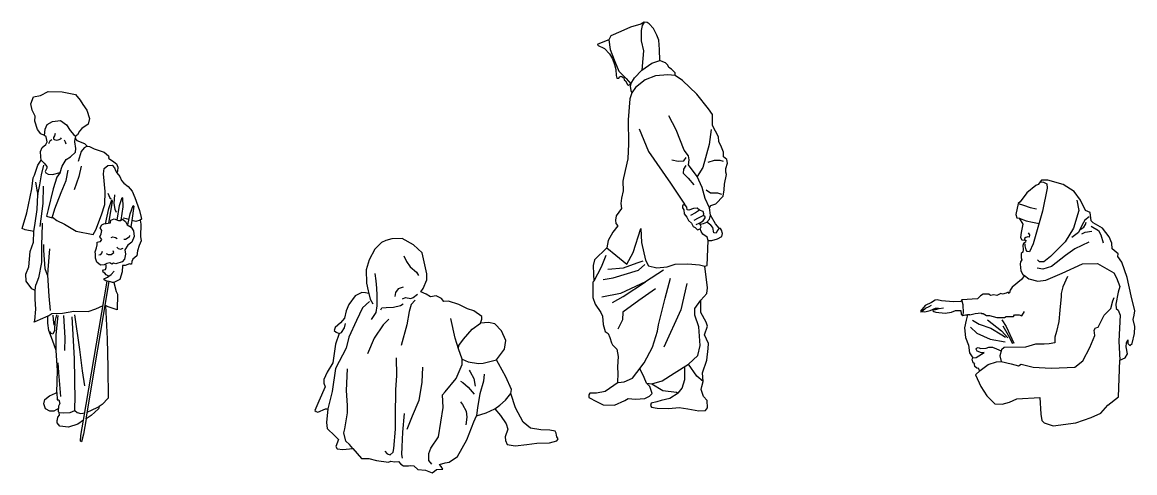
# Model space of a CAD drawing. Header units: feet. Extents: x 89 to 238, y -57 to 31.
# Drawn here: x 109.29 to 128.01, y -5.08 to 2.5 of the extents above; entities that cross this region are included whole.
import ezdxf

# ---------------------------------------------------------------- set-up
doc = ezdxf.new("R2010")
doc.units = ezdxf.units.FT
doc.header["$MEASUREMENT"] = 0
doc.layers.add('inner', color=1, linetype='Continuous')
doc.layers.add('outer', color=3, linetype='Continuous')

msp = doc.modelspace()

# ---------------------------------------------------------------- linework, layer by layer
at = {"layer": 'inner'}
for points in [[(119.755, 2.498), (119.722, 2.441), (119.704, 2.361), (119.706, 2.184), (119.74, 2.019), (119.731, 1.885), (119.715, 1.689)], [(119.158, 2.201), (119.183, 2.038), (119.259, 1.837), (119.329, 1.676), (119.453, 1.552), (119.528, 1.462)], [(119.528, 1.462), (119.589, 1.565), (119.715, 1.689), (119.885, 1.808), (120.017, 1.853)], [(120.276, 1.599), (120.154, 1.615), (119.947, 1.596), (119.77, 1.528), (119.609, 1.401), (119.544, 1.311)], [(109.667, 0.592), (109.678, 0.697), (109.71, 0.775), (109.802, 0.828), (109.934, 0.843), (110.036, 0.769), (110.1, 0.678), (110.161, 0.603), (110.189, 0.578)], [(120.855, -0.623), (120.782, -0.467), (120.727, -0.286), (120.643, -0.099), (120.497, 0.1), (120.51, 0.18), (120.502, 0.251), (120.424, 0.344), (120.291, 0.685), (120.167, 0.924)], [(109.848, 0.627), (109.835, 0.588), (109.816, 0.556), (109.82, 0.535), (109.834, 0.524), (109.86, 0.513), (109.899, 0.519), (109.942, 0.537), (109.95, 0.552)], [(119.668, 0.706), (119.827, 0.324), (120.195, -0.211), (120.434, -0.566)], [(120.878, 0.691), (120.845, 0.442), (120.74, 0.054), (120.643, -0.099)], [(109.613, 0.176), (109.659, 0.129), (109.704, 0.07), (109.707, 0.044), (109.68, -0.014), (109.691, -0.038), (109.729, -0.06), (109.802, -0.065), (109.93, -0.032), (109.965, 0.077), (110.029, 0.187), (110.106, 0.234), (110.19, 0.312), (110.191, 0.375), (110.178, 0.486), (110.183, 0.539)], [(109.79, 0.518), (109.756, 0.496), (109.733, 0.45)], [(109.996, 0.517), (110.016, 0.483), (110.024, 0.449)], [(110.382, 0.411), (110.336, 0.383), (110.286, 0.32), (110.231, 0.157)], [(120.221, 0.18), (120.323, 0.159), (120.42, 0.166), (120.461, 0.223)], [(109.486, -1.024), (109.51, -0.883), (109.542, -0.655), (109.556, -0.399), (109.589, -0.237), (109.616, -0.068), (109.656, 0.091)], [(109.93, -0.032), (109.875, -0.108), (109.814, -0.306), (109.727, -0.651), (109.7, -0.763), (109.796, -0.792), (109.841, -0.645), (109.947, -0.365), (110.03, -0.167), (110.066, 0.011)], [(109.8, -0.78), (109.876, -0.84), (110.001, -0.902), (110.198, -1.02), (110.485, -1.072), (110.528, -0.996), (110.625, -0.745), (110.679, -0.567), (110.686, -0.351), (110.658, -0.054), (110.668, 0.036), (110.733, 0.087), (110.806, 0.095), (110.845, 0.048), (110.863, 0), (110.885, -0.034)], [(110.284, 0.076), (110.245, -0.097), (110.168, -0.321)], [(120.453, 0.089), (120.413, 0.023), (120.407, -0.043), (120.496, -0.128), (120.588, -0.236)], [(121.088, 0.152), (121.031, 0.173), (120.929, 0.173), (120.823, 0.135)], [(109.517, -0.191), (109.545, -0.357), (109.556, -0.399)], [(109.643, -0.262), (109.641, -0.55), (109.588, -0.938)], [(120.798, -0.322), (120.869, -0.375), (120.988, -0.371), (121.054, -0.397)], [(126.414, -0.19), (126.469, -0.193), (126.525, -0.221), (126.534, -0.294), (126.457, -0.684), (126.3, -1.232), (126.237, -1.364), (126.197, -1.36), (126.182, -1.33), (126.163, -1.265), (126.16, -1.23)], [(110.69, -0.893), (110.747, -0.635), (110.797, -0.493), (110.805, -0.52), (110.745, -0.884)], [(110.731, -0.377), (110.767, -0.457), (110.787, -0.475)], [(110.845, -0.404), (110.836, -0.477), (110.835, -0.55), (110.848, -0.649), (110.87, -0.701)], [(110.887, -0.831), (110.927, -0.586), (110.974, -0.452), (110.981, -0.455), (110.986, -0.606), (110.952, -0.832)], [(126.046, -0.55), (126.135, -0.581), (126.245, -0.62), (126.356, -0.64)], [(127.029, -0.494), (127.067, -0.668), (126.976, -0.968), (126.835, -1.199), (126.589, -1.446), (126.475, -1.533), (126.403, -1.537), (126.369, -1.503)], [(111.067, -0.914), (111.105, -0.724), (111.159, -0.587), (111.167, -0.598), (111.136, -0.84), (111.118, -0.945)], [(120.687, -0.665), (120.62, -0.708), (120.535, -0.752)], [(109.626, -0.883), (109.624, -1.1), (109.614, -1.234), (109.615, -1.546), (109.564, -1.804), (109.518, -1.919)], [(111.085, -0.823), (111.045, -0.813), (110.988, -0.802)], [(111.274, -0.835), (111.205, -0.854), (111.137, -0.836)], [(120.75, -0.752), (120.663, -0.802), (120.587, -0.84)], [(120.671, -0.89), (120.623, -0.91)], [(120.693, -0.898), (120.75, -0.89), (120.808, -0.866), (120.85, -0.815), (120.869, -0.751)], [(121.014, -0.966), (120.983, -1.012), (120.966, -1.053), (120.925, -1.046), (120.911, -0.955), (120.873, -0.915), (120.808, -0.866)], [(126.059, -0.801), (126.178, -0.846), (126.288, -0.867), (126.399, -0.887)], [(127.237, -0.775), (127.165, -0.831), (127.12, -0.911), (127.059, -1.04), (126.945, -1.123)], [(127.08, -0.995), (127.148, -0.951), (127.18, -0.906), (127.191, -0.864)], [(127.271, -0.935), (127.398, -1.006), (127.434, -1.08), (127.474, -1.213)], [(110.788, -1.127), (110.817, -1.116), (110.862, -1.124), (110.889, -1.14)], [(111.098, -1.092), (111.089, -1.117), (111.029, -1.159), (111.001, -1.157)], [(119.125, -1.301), (119.275, -1.423), (119.46, -1.573), (119.57, -1.376), (119.695, -0.975), (119.711, -1.207), (119.774, -1.506), (119.829, -1.6), (119.967, -1.635), (120.14, -1.616), (120.273, -1.573), (120.49, -1.569), (120.682, -1.584), (120.774, -1.606)], [(120.833, -1.175), (120.815, -1.122), (120.743, -1.068), (120.711, -1.024), (120.695, -0.979)], [(126.214, -1.045), (126.233, -1.08), (126.228, -1.117), (126.209, -1.114), (126.172, -1.123), (126.15, -1.141), (126.15, -1.159)], [(127.115, -1.065), (127.171, -1.037), (127.283, -1.019)], [(109.649, -1.242), (109.647, -1.344), (109.673, -1.646), (109.711, -1.753)], [(110.884, -1.287), (110.905, -1.31), (110.945, -1.321), (110.992, -1.305)], [(127.236, -1.206), (126.998, -1.313), (126.841, -1.425), (126.603, -1.613), (126.46, -1.658), (126.365, -1.639)], [(109.753, -1.313), (109.721, -1.671), (109.716, -1.759), (109.737, -2.112), (109.762, -2.354)], [(110.583, -1.414), (110.614, -1.411), (110.63, -1.389), (110.64, -1.353)], [(110.706, -1.396), (110.74, -1.413), (110.788, -1.413), (110.833, -1.378), (110.821, -1.351)], [(115.713, -1.434), (115.756, -1.529), (115.816, -1.62), (115.925, -1.709), (115.956, -1.766)], [(119.11, -1.429), (119.031, -1.625), (118.909, -1.861)], [(110.833, -1.883), (110.808, -1.885), (110.779, -1.872), (110.756, -1.863), (110.723, -1.862), (110.696, -1.856), (110.668, -1.835), (110.67, -1.813), (110.694, -1.807), (110.725, -1.79), (110.75, -1.774), (110.703, -1.752), (110.682, -1.726), (110.653, -1.711), (110.65, -1.688), (110.661, -1.668), (110.69, -1.666), (110.704, -1.631), (110.704, -1.583)], [(120.081, -1.672), (119.774, -1.872), (119.357, -2.065), (119.043, -2.128)], [(119.066, -1.833), (119.231, -1.806), (119.656, -1.672), (119.766, -1.582)], [(119.141, -1.66), (119.404, -1.637), (119.636, -1.554), (119.735, -1.515)], [(126.149, -1.767), (126.227, -1.818), (126.377, -1.858), (126.513, -1.844), (126.786, -1.725), (127.129, -1.568), (127.379, -1.565), (127.653, -1.718), (127.701, -1.803)], [(110.322, -4.201), (110.723, -1.862)], [(110.367, -4.176), (110.756, -1.863)], [(110.75, -1.774), (110.79, -1.749), (110.84, -1.689)], [(115.221, -1.729), (115.238, -1.852), (115.249, -1.975), (115.255, -2.095), (115.255, -2.275), (115.238, -2.389), (115.164, -2.507)], [(119.319, -3.568), (119.419, -3.556), (119.56, -3.491), (119.633, -3.399), (119.751, -3.237), (119.896, -2.972), (119.978, -2.703), (119.993, -2.595), (120.107, -2.144), (120.199, -1.809)], [(126.875, -1.781), (126.799, -1.953), (126.769, -2.067), (126.771, -2.119), (126.744, -2.346), (126.729, -2.541), (126.688, -2.705), (126.661, -2.801), (126.663, -2.898), (126.566, -2.913), (126.483, -2.922), (126.335, -2.92), (126.171, -2.97), (125.809, -2.976), (125.762, -3.015), (125.737, -3.116), (125.759, -3.213)], [(127.701, -1.803), (127.753, -1.947), (127.727, -2.045), (127.689, -2.247), (127.696, -2.319), (127.727, -2.349), (127.763, -2.433), (127.739, -2.871), (127.757, -3.188)], [(109.507, -2.016), (109.518, -1.919)], [(115.701, -1.96), (115.613, -1.986), (115.57, -2.049), (115.558, -2.118)], [(119.22, -2.218), (119.4, -2.12), (119.774, -1.872)], [(119.947, -1.99), (119.664, -2.187), (119.393, -2.383), (119.389, -2.509), (119.31, -2.666)], [(120.469, -1.898), (120.37, -2.344), (120.086, -2.971)], [(115.135, -2.201), (115.015, -2.309), (114.915, -2.521), (114.786, -2.804), (114.74, -2.99), (114.563, -3.331), (114.505, -3.714)], [(115.121, -2.067), (115.144, -2.161), (115.192, -2.243)], [(115.324, -2.344), (115.341, -2.306), (115.415, -2.304), (115.536, -2.295), (115.656, -2.269), (115.701, -2.241)], [(115.899, -2.178), (115.836, -2.255), (115.799, -2.369), (115.764, -2.595), (115.664, -2.941)], [(115.687, -2.155), (115.739, -2.132), (115.827, -2.149), (115.867, -2.132), (115.939, -2.081)], [(119.882, -3.585), (120.058, -3.539), (120.261, -3.409), (120.499, -3.258), (120.659, -3.113), (120.693, -2.941), (120.671, -2.628), (120.605, -2.433), (120.608, -2.32), (120.705, -2.179)], [(125.115, -2.438), (125.127, -2.39), (125.117, -2.256), (125.097, -2.172)], [(125.385, -3.348), (125.406, -3.362), (125.539, -3.262), (125.68, -3.22), (125.759, -3.213), (125.928, -3.253), (126.049, -3.285), (126.097, -3.255), (126.299, -3.305), (126.601, -3.322), (126.869, -3.314), (126.998, -3.307), (127.132, -3.201), (127.251, -2.975), (127.333, -2.775), (127.325, -2.685), (127.345, -2.643), (127.39, -2.633), (127.492, -2.43), (127.602, -2.317), (127.638, -2.188), (127.662, -2.133)], [(109.721, -2.449), (109.791, -2.402), (109.97, -2.4), (110.162, -2.364), (110.399, -2.37), (110.53, -2.326), (110.653, -2.272)], [(109.868, -2.426), (109.843, -2.538), (109.834, -2.692), (109.808, -2.75), (109.777, -2.741), (109.758, -2.706)], [(110.171, -2.426), (110.257, -3.009), (110.298, -3.369), (110.338, -3.622)], [(124.432, -2.371), (124.444, -2.351), (124.488, -2.316), (124.546, -2.284), (124.586, -2.263)], [(124.717, -2.318), (124.79, -2.309)], [(125.233, -2.424), (125.193, -2.428)], [(125.233, -2.424), (125.321, -2.403), (125.424, -2.394), (125.428, -2.404), (125.455, -2.404), (125.513, -2.44), (125.561, -2.435), (125.687, -2.472), (125.817, -2.471), (125.842, -2.454), (125.967, -2.454), (125.983, -2.426), (126.062, -2.425), (126.109, -2.444), (126.152, -2.373)], [(109.808, -2.433), (109.813, -2.503), (109.823, -2.602)], [(109.863, -3.024), (109.865, -2.765), (109.894, -2.439)], [(109.988, -2.439), (110.006, -2.816), (110.002, -3.026)], [(110.175, -4.036), (110.178, -3.955), (110.18, -3.867), (110.169, -3.161), (110.131, -2.462)], [(114.624, -2.743), (114.663, -2.721), (114.714, -2.644), (114.732, -2.575)], [(115.456, -2.497), (115.366, -2.594), (115.211, -2.818), (115.098, -3.082)], [(116.184, -4.942), (116.132, -4.879), (116.129, -4.761), (116.166, -4.669), (116.296, -4.479), (116.37, -3.985), (116.359, -3.775), (116.405, -3.724), (116.592, -3.497), (116.695, -3.265), (116.695, -3.17), (116.632, -3.001), (116.638, -2.943), (116.713, -2.834), (116.862, -2.67), (117.003, -2.567)], [(116.632, -3.001), (116.572, -2.82), (116.503, -2.487)], [(125.278, -2.517), (125.389, -2.585), (125.583, -2.653), (125.772, -2.761), (125.831, -2.801)], [(125.528, -2.509), (125.763, -2.693), (125.87, -2.812)], [(125.772, -2.509), (125.844, -2.621), (125.97, -2.901)], [(125.787, -2.614), (125.876, -2.771), (125.95, -2.91)], [(125.243, -2.632), (125.348, -2.735), (125.575, -2.836), (125.826, -2.883)], [(125.385, -3.348), (125.382, -3.331), (125.35, -3.324), (125.317, -3.294), (125.313, -3.254), (125.315, -3.248), (125.297, -3.242), (125.281, -3.217), (125.27, -3.173), (125.282, -3.152), (125.336, -3.143), (125.474, -3.061), (125.428, -3.067), (125.355, -3.04), (125.34, -3.003), (125.346, -2.987), (125.371, -2.978), (125.417, -2.995), (125.504, -2.99), (125.551, -2.971), (125.612, -2.972), (125.682, -2.999), (125.758, -3.033)], [(115.393, -4.72), (115.431, -4.766), (115.482, -4.78), (115.534, -4.74), (115.543, -4.677), (115.571, -4.352), (115.569, -4.134), (115.574, -3.686), (115.594, -3.447), (115.589, -3.148)], [(116.695, -3.17), (116.791, -3.215), (116.968, -3.247), (117.046, -3.24), (117.272, -3.182)], [(109.942, -3.8), (109.907, -3.395), (109.898, -3.232)], [(114.852, -4.675), (114.798, -4.608), (114.735, -4.55), (114.703, -4.41), (114.721, -4.343), (114.761, -4.076), (114.764, -3.95), (114.747, -3.7), (114.764, -3.338)], [(116.026, -3.306), (116.014, -3.559), (115.962, -3.866), (115.853, -4.13), (115.764, -4.355)], [(116.808, -3.359), (116.829, -3.384), (116.889, -3.5), (116.911, -3.628)], [(119.794, -3.576), (119.756, -3.479), (119.682, -3.331)], [(120.325, -3.745), (120.395, -3.663), (120.436, -3.514), (120.439, -3.365), (120.436, -3.298)], [(120.744, -3.547), (120.64, -3.458), (120.499, -3.258)], [(116.667, -3.54), (116.705, -3.563), (116.795, -3.646), (116.893, -3.764)], [(117.062, -3.423), (117.049, -3.542), (116.988, -3.755), (116.952, -3.985), (116.933, -4.127)], [(109.876, -3.735), (109.879, -3.857), (109.908, -3.858), (109.925, -3.918), (109.901, -3.962), (109.904, -4.005)], [(114.505, -3.714), (114.435, -4.006)], [(116.665, -3.893), (116.699, -3.933), (116.758, -4.049), (116.77, -4.148), (116.756, -4.279)], [(117.244, -4.007), (117.325, -3.948), (117.423, -3.863), (117.51, -3.753)], [(109.915, -4.068), (109.985, -4.078), (110.096, -4.071), (110.175, -4.036), (110.217, -4.068), (110.276, -4.088), (110.344, -4.076)], [(110.386, -4.064), (110.553, -3.984), (110.587, -3.971)], [(115.689, -4.841), (115.678, -4.775), (115.684, -4.646), (115.692, -4.399), (115.721, -4.088)]]:
    msp.add_lwpolyline(points, dxfattribs=at)
for points in [[(120.434, -0.566), (120.4, -0.593), (120.4, -0.627), (120.419, -0.657), (120.429, -0.726), (120.472, -0.785), (120.498, -0.84), (120.549, -0.884), (120.577, -0.941), (120.613, -0.954), (120.652, -0.998), (120.695, -0.979), (120.715, -0.943), (120.693, -0.898), (120.671, -0.89), (120.745, -0.843), (120.782, -0.794), (120.778, -0.777), (120.75, -0.752), (120.759, -0.729), (120.746, -0.686), (120.687, -0.665), (120.648, -0.63), (120.584, -0.636), (120.504, -0.665), (120.476, -0.661), (120.472, -0.613)], [(110.763, -1.554), (110.714, -1.561), (110.672, -1.587), (110.607, -1.591), (110.545, -1.541), (110.527, -1.47), (110.523, -1.404), (110.521, -1.366), (110.54, -1.298), (110.553, -1.247), (110.551, -1.203), (110.575, -1.196), (110.611, -1.193), (110.631, -1.157), (110.595, -1.116), (110.617, -1.063), (110.63, -1.009), (110.605, -0.962), (110.63, -0.91), (110.666, -0.896), (110.775, -0.879), (110.785, -0.834), (110.837, -0.81), (110.909, -0.84), (110.945, -0.836), (110.977, -0.817), (111.028, -0.854), (111.059, -0.909), (111.125, -0.949), (111.162, -1.013), (111.175, -1.107), (111.133, -1.206), (111.067, -1.253), (111.017, -1.333), (111.028, -1.405), (111.013, -1.489), (110.973, -1.536), (110.865, -1.567), (110.825, -1.559), (110.799, -1.573)]]:
    msp.add_lwpolyline(points, close=True, dxfattribs=at)
at = {"layer": 'outer'}
for points in [[(119.755, 2.498), (119.699, 2.465), (119.526, 2.413), (119.363, 2.34), (119.193, 2.269), (119.158, 2.201), (118.973, 2.13), (118.969, 2.111), (119.089, 2.057), (119.169, 1.969), (119.219, 1.882), (119.257, 1.789), (119.276, 1.702), (119.28, 1.601), (119.295, 1.558), (119.325, 1.556), (119.344, 1.582), (119.368, 1.591), (119.413, 1.563), (119.42, 1.527), (119.441, 1.513), (119.476, 1.449), (119.493, 1.441), (119.528, 1.462), (119.52, 1.424), (119.531, 1.352), (119.544, 1.311), (119.515, 1.211), (119.482, 0.855), (119.489, 0.453), (119.478, 0.199), (119.406, -0.12), (119.394, -0.179), (119.402, -0.342), (119.372, -0.463), (119.364, -0.554), (119.372, -0.638), (119.284, -0.759), (119.269, -0.831), (119.277, -0.888), (119.311, -0.93), (119.227, -1.036), (119.148, -1.176), (119.125, -1.301), (118.92, -1.499), (118.897, -1.597), (118.901, -1.743), (118.909, -1.861), (118.893, -1.876), (118.888, -2.044), (118.891, -2.132), (118.929, -2.248), (119.026, -2.386), (119.052, -2.448), (119.064, -2.589), (119.1, -2.705), (119.147, -2.739), (119.178, -2.81), (119.207, -2.9), (119.221, -2.934), (119.292, -3.002), (119.314, -3.126), (119.304, -3.302), (119.309, -3.42), (119.304, -3.556), (119.319, -3.568), (119.095, -3.714), (118.95, -3.747), (118.838, -3.747), (118.822, -3.773), (118.824, -3.818), (118.953, -3.885), (119.062, -3.942), (119.252, -3.944), (119.428, -3.866), (119.485, -3.837), (119.606, -3.847), (119.763, -3.835), (119.846, -3.797), (119.887, -3.752), (119.849, -3.633), (119.794, -3.576), (119.882, -3.585), (120.065, -3.702), (120.298, -3.73), (120.325, -3.745), (120.187, -3.835), (120.037, -3.868), (119.968, -3.89), (119.873, -3.913), (119.859, -3.954), (119.876, -3.98), (119.971, -3.997), (120.166, -4.004), (120.344, -3.985), (120.487, -4.006), (120.674, -4.044), (120.786, -4.035), (120.819, -3.989), (120.815, -3.868), (120.75, -3.802), (120.712, -3.681), (120.722, -3.631), (120.744, -3.547), (120.734, -3.402), (120.809, -3.187), (120.833, -2.992), (120.834, -2.91), (120.767, -2.761), (120.819, -2.617), (120.797, -2.549), (120.707, -2.386), (120.705, -2.179), (120.81, -2.065), (120.818, -1.97), (120.774, -1.606), (120.812, -1.596), (120.833, -1.175), (120.894, -1.173), (120.99, -1.148), (121.061, -1.108), (121.069, -1.058), (121.056, -1.001), (121.036, -0.976), (121.014, -0.966), (120.954, -0.894), (120.869, -0.751), (120.855, -0.623), (120.876, -0.586), (120.957, -0.561), (121.083, -0.43), (121.1, -0.32), (121.104, -0.226), (121.141, -0.067), (121.126, -0.024), (121.129, 0.039), (121.155, 0.125), (121.143, 0.186), (121.09, 0.232), (121.088, 0.314), (121.054, 0.393), (121.011, 0.492), (121.006, 0.569), (120.905, 0.759), (120.905, 0.944), (120.837, 1.039), (120.638, 1.289), (120.397, 1.52), (120.276, 1.599), (120.278, 1.646), (120.213, 1.71), (120.171, 1.737), (120.154, 1.774), (120.115, 1.814), (120.068, 1.834), (120.017, 1.853), (120.012, 2.039), (120, 2.194), (119.969, 2.282), (119.913, 2.392), (119.84, 2.473), (119.806, 2.494)], [(109.667, 0.592), (109.605, 0.619), (109.548, 0.694), (109.503, 0.833), (109.508, 0.92), (109.457, 1.017), (109.439, 1.126), (109.481, 1.24), (109.6, 1.267), (109.728, 1.33), (109.962, 1.325), (110.186, 1.283), (110.269, 1.188), (110.313, 1.114), (110.377, 1.018), (110.422, 0.878), (110.399, 0.782), (110.294, 0.708), (110.256, 0.665), (110.221, 0.601), (110.189, 0.578), (110.183, 0.539), (110.212, 0.505), (110.341, 0.458), (110.382, 0.411), (110.425, 0.408), (110.504, 0.368), (110.671, 0.313), (110.743, 0.251), (110.746, 0.226), (110.741, 0.208), (110.831, 0.15), (110.878, 0.114), (110.9, 0.058), (110.895, -0.01), (110.885, -0.034), (110.936, -0.096), (110.963, -0.163), (111.001, -0.208), (111.074, -0.267), (111.139, -0.343), (111.188, -0.454), (111.264, -0.673), (111.295, -0.791), (111.298, -0.819), (111.274, -0.835), (111.288, -0.901), (111.28, -1.108), (111.29, -1.179), (111.257, -1.258), (111.229, -1.352), (111.218, -1.436), (111.155, -1.49), (111.133, -1.531), (111.131, -1.573), (111.106, -1.574), (111.094, -1.567), (111.022, -1.595), (110.981, -1.598), (110.971, -1.7), (110.932, -1.834), (110.833, -1.883), (110.872, -2.034), (110.897, -2.081), (110.89, -2.341), (110.74, -2.293), (110.691, -2.268), (110.706, -2.496), (110.718, -2.829), (110.732, -3.315), (110.738, -3.829), (110.636, -3.936), (110.587, -3.971), (110.576, -4.009), (110.449, -4.12), (110.367, -4.176), (110.321, -4.434), (110.289, -4.564), (110.271, -4.555), (110.278, -4.458), (110.322, -4.201), (110.227, -4.265), (110.069, -4.318), (109.926, -4.302), (109.878, -4.246), (109.878, -4.202), (109.885, -4.187), (109.889, -4.15), (109.919, -4.117), (109.915, -4.068), (109.903, -4.059), (109.904, -4.005), (109.826, -4.05), (109.756, -4.046), (109.685, -4.007), (109.657, -3.925), (109.674, -3.853), (109.749, -3.792), (109.851, -3.744), (109.876, -3.735), (109.886, -3.361), (109.863, -3.024), (109.801, -2.852), (109.739, -2.692), (109.723, -2.564), (109.721, -2.449), (109.593, -2.505), (109.49, -2.552), (109.502, -2.523), (109.522, -2.333), (109.509, -2.164), (109.507, -2.016), (109.451, -1.989), (109.356, -1.861), (109.353, -1.74), (109.402, -1.617), (109.427, -1.358), (109.481, -1.205), (109.486, -1.024), (109.34, -0.998), (109.292, -0.973), (109.369, -0.708), (109.454, -0.304), (109.478, -0.122), (109.501, -0.073), (109.556, 0.092), (109.613, 0.176), (109.607, 0.234), (109.602, 0.321), (109.626, 0.391), (109.69, 0.439), (109.712, 0.483), (109.693, 0.572)], [(115.411, -1.174), (115.335, -1.208), (115.226, -1.319), (115.129, -1.503), (115.08, -1.668), (115.084, -1.892), (115.11, -2.025), (115.121, -2.067), (115.068, -2.058), (115.007, -2.049), (114.891, -2.105), (114.787, -2.255), (114.739, -2.359), (114.713, -2.483), (114.647, -2.563), (114.557, -2.641), (114.54, -2.691), (114.574, -2.719), (114.624, -2.743), (114.561, -2.919), (114.517, -3.234), (114.419, -3.394), (114.366, -3.515), (114.368, -3.579), (114.387, -3.636), (114.284, -3.877), (114.214, -4.036), (114.234, -4.056), (114.266, -4.065), (114.393, -4.011), (114.435, -4.006), (114.409, -4.239), (114.421, -4.337), (114.553, -4.465), (114.61, -4.524), (114.567, -4.644), (114.59, -4.682), (114.683, -4.691), (114.852, -4.675), (114.997, -4.842), (115.125, -4.842), (115.252, -4.879), (115.453, -4.906), (115.492, -4.887), (115.556, -4.901), (115.619, -4.897), (115.658, -4.94), (115.704, -4.969), (115.79, -4.967), (115.82, -4.961), (115.881, -4.97), (115.945, -5.031), (116.073, -5.038), (116.189, -5.084), (116.225, -5.059), (116.259, -5.029), (116.367, -5.022), (116.337, -4.977), (116.311, -4.945), (116.408, -4.92), (116.471, -4.908), (116.611, -4.808), (116.771, -4.532), (116.888, -4.227), (116.933, -4.127), (117.096, -4.075), (117.244, -4.007), (117.338, -4.118), (117.435, -4.261), (117.461, -4.349), (117.413, -4.48), (117.421, -4.54), (117.447, -4.606), (117.584, -4.632), (117.781, -4.609), (117.946, -4.589), (118.16, -4.583), (118.286, -4.549), (118.3, -4.526), (118.306, -4.512), (118.283, -4.478), (118.28, -4.449), (118.274, -4.418), (118.257, -4.383), (118.166, -4.369), (118.018, -4.363), (117.841, -4.335), (117.721, -4.235), (117.587, -3.99), (117.51, -3.753), (117.524, -3.685), (117.424, -3.471), (117.301, -3.248), (117.272, -3.182), (117.406, -3.002), (117.424, -2.859), (117.352, -2.696), (117.241, -2.576), (117.135, -2.553), (117.003, -2.567), (117.023, -2.498), (117.023, -2.455), (116.889, -2.358), (116.78, -2.324), (116.637, -2.25), (116.465, -2.195), (116.385, -2.201), (116.345, -2.152), (116.256, -2.107), (116.159, -2.121), (116.085, -2.081), (115.999, -2.041), (116.039, -1.984), (116.096, -1.838), (116.099, -1.735), (116.022, -1.382), (115.873, -1.248), (115.684, -1.142), (115.51, -1.148)]]:
    msp.add_lwpolyline(points, close=True, dxfattribs=at)
msp.add_lwpolyline([(125.406, -3.362), (125.328, -3.438), (125.416, -3.632), (125.516, -3.792), (125.652, -3.922), (125.773, -3.929), (125.899, -3.896), (126.022, -3.84), (126.412, -3.815), (126.429, -4.099), (126.443, -4.206), (126.48, -4.246), (126.636, -4.292), (127.016, -4.242), (127.275, -4.155), (127.436, -4.079), (127.553, -3.949), (127.733, -3.804), (127.757, -3.188), (127.846, -3.152), (127.886, -3.085), (127.86, -2.966), (127.866, -2.895), (127.892, -2.848), (127.892, -2.859), (127.891, -2.908), (127.922, -2.94), (127.961, -2.908), (128.002, -2.742), (128.005, -2.622), (127.977, -2.507), (127.999, -2.434), (128.006, -2.36), (127.945, -2.109), (127.879, -1.799), (127.788, -1.54), (127.719, -1.447), (127.729, -1.397), (127.628, -1.315), (127.621, -1.218), (127.573, -1.116), (127.462, -0.97), (127.309, -0.876), (127.273, -0.844), (127.254, -0.705), (127.218, -0.685), (127.177, -0.67), (127.094, -0.494), (126.987, -0.348), (126.801, -0.234), (126.542, -0.16), (126.437, -0.158), (126.383, -0.231), (126.344, -0.247), (126.19, -0.372), (126.077, -0.522), (126.046, -0.55), (126.007, -0.737), (126.024, -0.792), (126.059, -0.801), (126.123, -0.899), (126.096, -1.043), (126.082, -1.123), (126.106, -1.164), (126.156, -1.171), (126.174, -1.168), (126.167, -1.202), (126.134, -1.224), (126.121, -1.262), (126.129, -1.326), (126.121, -1.37), (126.096, -1.392), (126.093, -1.469), (126.106, -1.5), (126.083, -1.533), (126.077, -1.574), (126.092, -1.684), (126.126, -1.747), (126.149, -1.767), (126.1, -1.834), (125.943, -1.96), (125.913, -2.01), (125.902, -2.023), (125.902, -2.042), (125.892, -2.066), (125.876, -2.047), (125.843, -2.059), (125.783, -2.079), (125.751, -2.07), (125.687, -2.099), (125.633, -2.09), (125.578, -2.101), (125.552, -2.079), (125.455, -2.079), (125.413, -2.104), (125.36, -2.155), (125.097, -2.172), (125.08, -2.201), (124.957, -2.21), (124.758, -2.189), (124.685, -2.174), (124.651, -2.178), (124.589, -2.22), (124.483, -2.268), (124.401, -2.363), (124.406, -2.377), (124.432, -2.371), (124.477, -2.376), (124.563, -2.353), (124.654, -2.315), (124.699, -2.314), (124.717, -2.318), (124.713, -2.325), (124.651, -2.34), (124.616, -2.343), (124.61, -2.357), (124.627, -2.373), (124.661, -2.383), (124.817, -2.397), (124.926, -2.383), (124.993, -2.356), (125.081, -2.354), (125.088, -2.413), (125.115, -2.438), (125.16, -2.425), (125.193, -2.428), (125.173, -2.514), (125.141, -2.646), (125.158, -2.807), (125.208, -2.938), (125.227, -3.068), (125.282, -3.152)], dxfattribs=at)

doc.saveas('drawing.dxf')
